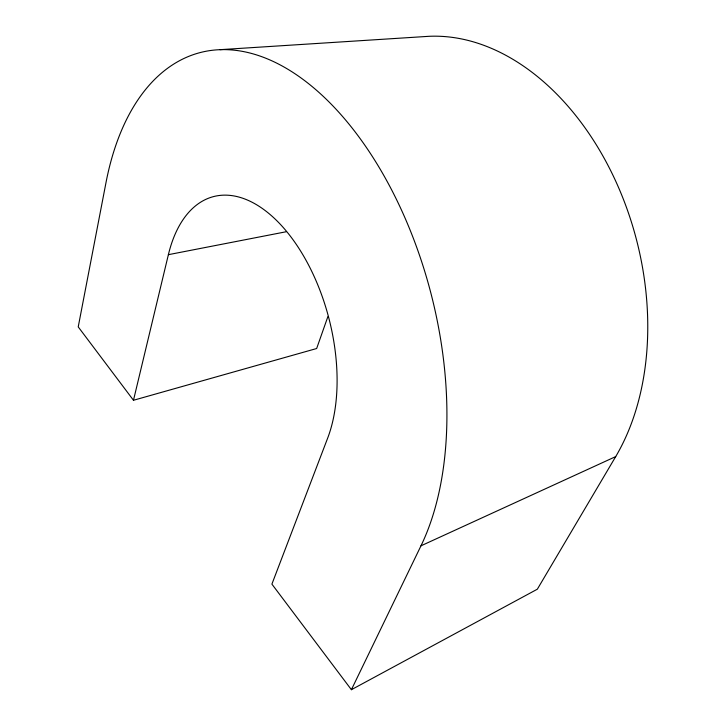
<?xml version="1.0" encoding="UTF-8"?>
<svg xmlns="http://www.w3.org/2000/svg" width="726" height="726" viewBox="0 0 726 726"><rect width="100%" height="100%" fill="white"/><g stroke="black" fill="none" stroke-linecap="round" stroke-linejoin="round"><path stroke-width="1.09" d="M327.871 316.645L316.654 348.516L133.475 400.271L168.378 254.681A146.67 81.031 75.4 0 1 284.147 228.536A146.67 81.031 75.4 0 1 327.626 438.223L271.905 584.121L351.393 689.7L537.34 589.194L615.712 456.59A250.425 174.494 75.1 0 0 617.336 184.749A250.425 174.494 75.1 0 0 429.12 36.3L219.914 49.677M351.393 689.7L420.971 545.825A290.409 162.706 75.4 0 0 342.79 116.741A290.409 162.706 75.4 0 0 105.969 182.743L78.227 326.891L133.475 400.271M420.971 545.825L615.712 456.59M168.378 254.681L286.28 231.73"/></g></svg>
